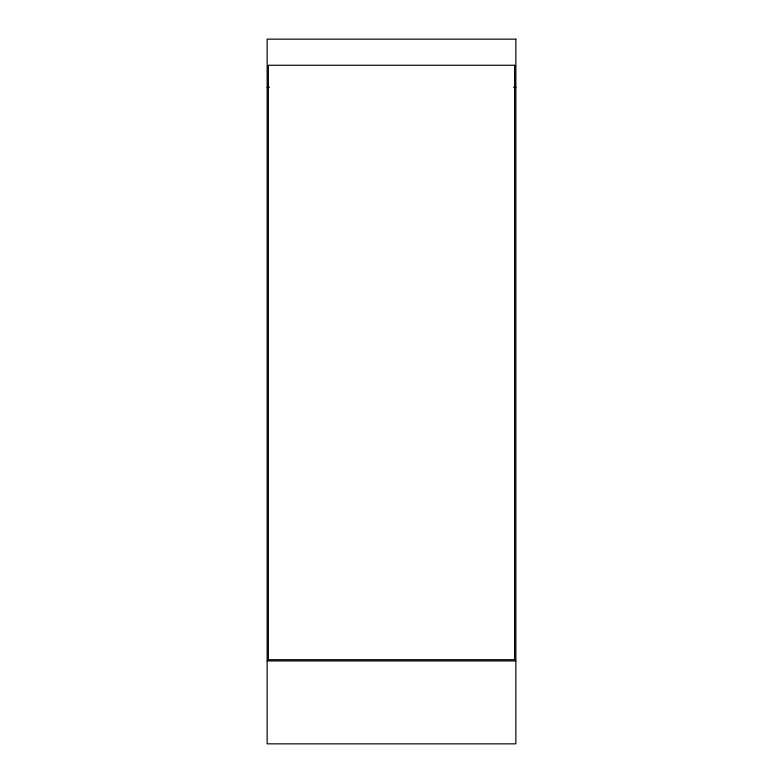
<?xml version="1.0" encoding="UTF-8"?>
<svg xmlns="http://www.w3.org/2000/svg" width="783" height="783" viewBox="0 0 783 783"><rect width="100%" height="100%" fill="white"/><g stroke="black" fill="none" stroke-linecap="round" stroke-linejoin="round"><path stroke-width="1.17" d="M267.14 87.236L269.489 87.236M513.511 87.236L515.86 87.236M267.14 660.94L515.86 660.94M515.86 39.15L267.14 39.15L267.14 743.85L515.86 743.85L515.86 39.15M514.617 65.263L268.383 65.263L268.383 659.697L514.617 659.697L514.617 65.263"/></g></svg>
